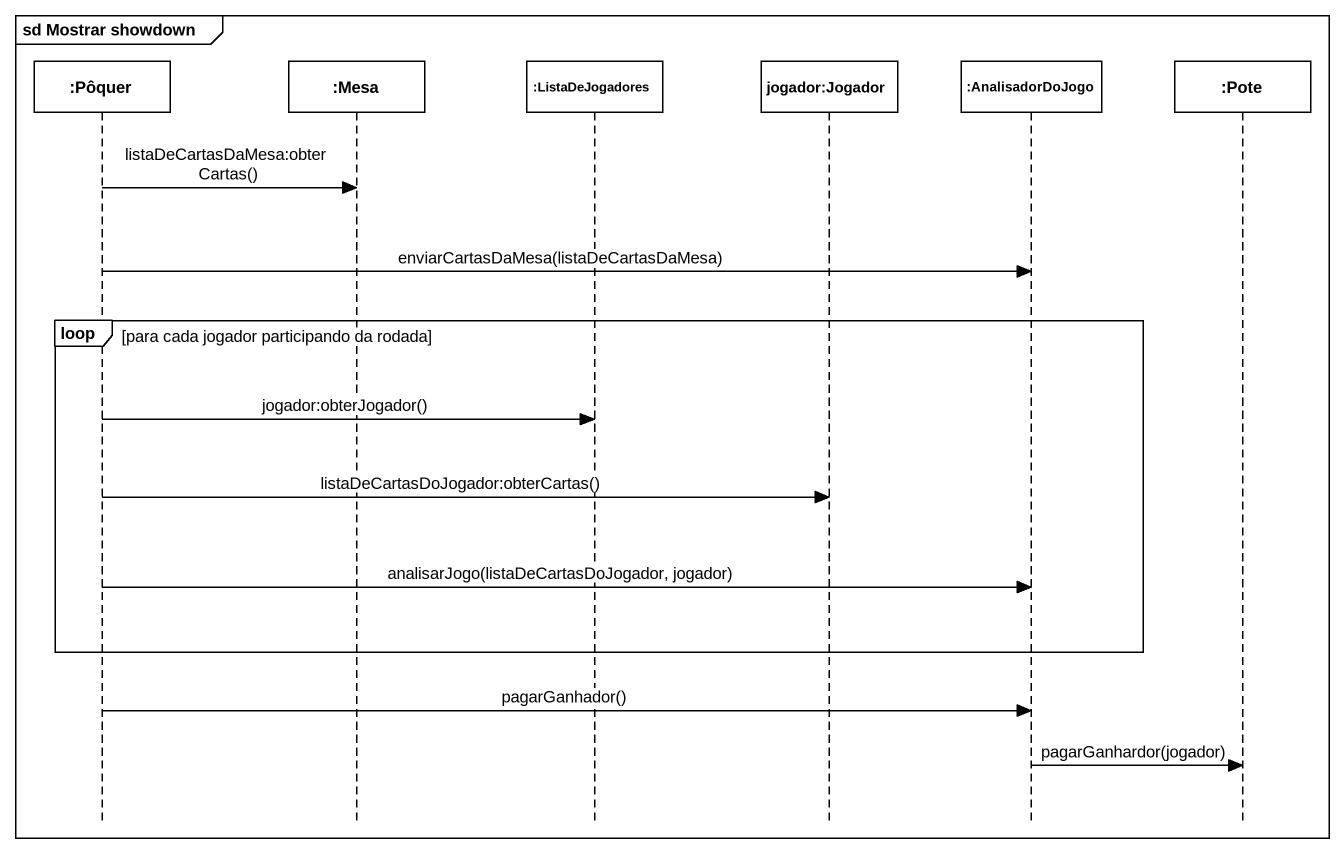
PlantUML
@startuml
mainframe sd Mostrar showdown
hide footbox
participant ":Pôquer" as Pôquer
participant ":Mesa" as Mesa
participant ":ListaDeJogadores" as ListaDeJogadores
participant "jogador:Jogador" as jogador_Jogador
participant ":AnalisadorDoJogo" as AnalisadorDoJogo
participant ":Pote" as Pote

Pôquer -> Mesa : listaDeCartasDaMesa:obterCartas()
Pôquer -> AnalisadorDoJogo : enviarCartasDaMesa(listaDeCartasDaMesa)
loop para cada jogador participando da rodada
  Pôquer -> ListaDeJogadores : jogador:obterJogador()
  Pôquer -> jogador_Jogador : listaDeCartasDoJogador:obterCartas()
  Pôquer -> AnalisadorDoJogo : analisarJogo(listaDeCartasDoJogador, jogador)
end
Pôquer -> AnalisadorDoJogo : pagarGanhador()
AnalisadorDoJogo -> Pote : pagarGanhardor(jogador)
@enduml
